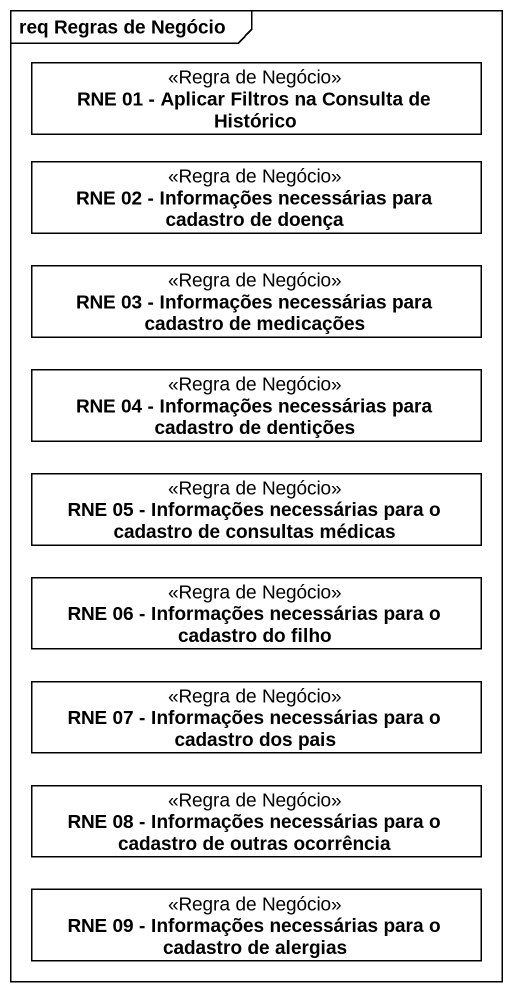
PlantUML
@startuml
mainframe req Regras de Negócio
hide circle
hide empty members
class "RNE 01 - Aplicar Filtros na Consulta de Histórico" as RNE_01_Aplicar_Filtros_na <<Regra de Negócio>>
class "RNE 02 - Informações necessárias para cadastro de doença" as RNE_02_Informações <<Regra de Negócio>>
class "RNE 03 - Informações necessárias para cadastro de medicações" as RNE_03_Informações <<Regra de Negócio>>
class "RNE 04 - Informações necessárias para cadastro de dentições" as RNE_04_Informações <<Regra de Negócio>>
class "RNE 05 - Informações necessárias para o cadastro de consultas médicas" as RNE_05_Informações <<Regra de Negócio>>
class "RNE 06 - Informações necessárias para o cadastro do filho" as RNE_06_Informações <<Regra de Negócio>>
class "RNE 07 - Informações necessárias para o cadastro dos pais" as RNE_07_Informações <<Regra de Negócio>>
class "RNE 08 - Informações necessárias para o cadastro de outras ocorrência" as RNE_08_Informações <<Regra de Negócio>>
class "RNE 09 - Informações necessárias para o cadastro de alergias" as RNE_09_Informações <<Regra de Negócio>>
@enduml
